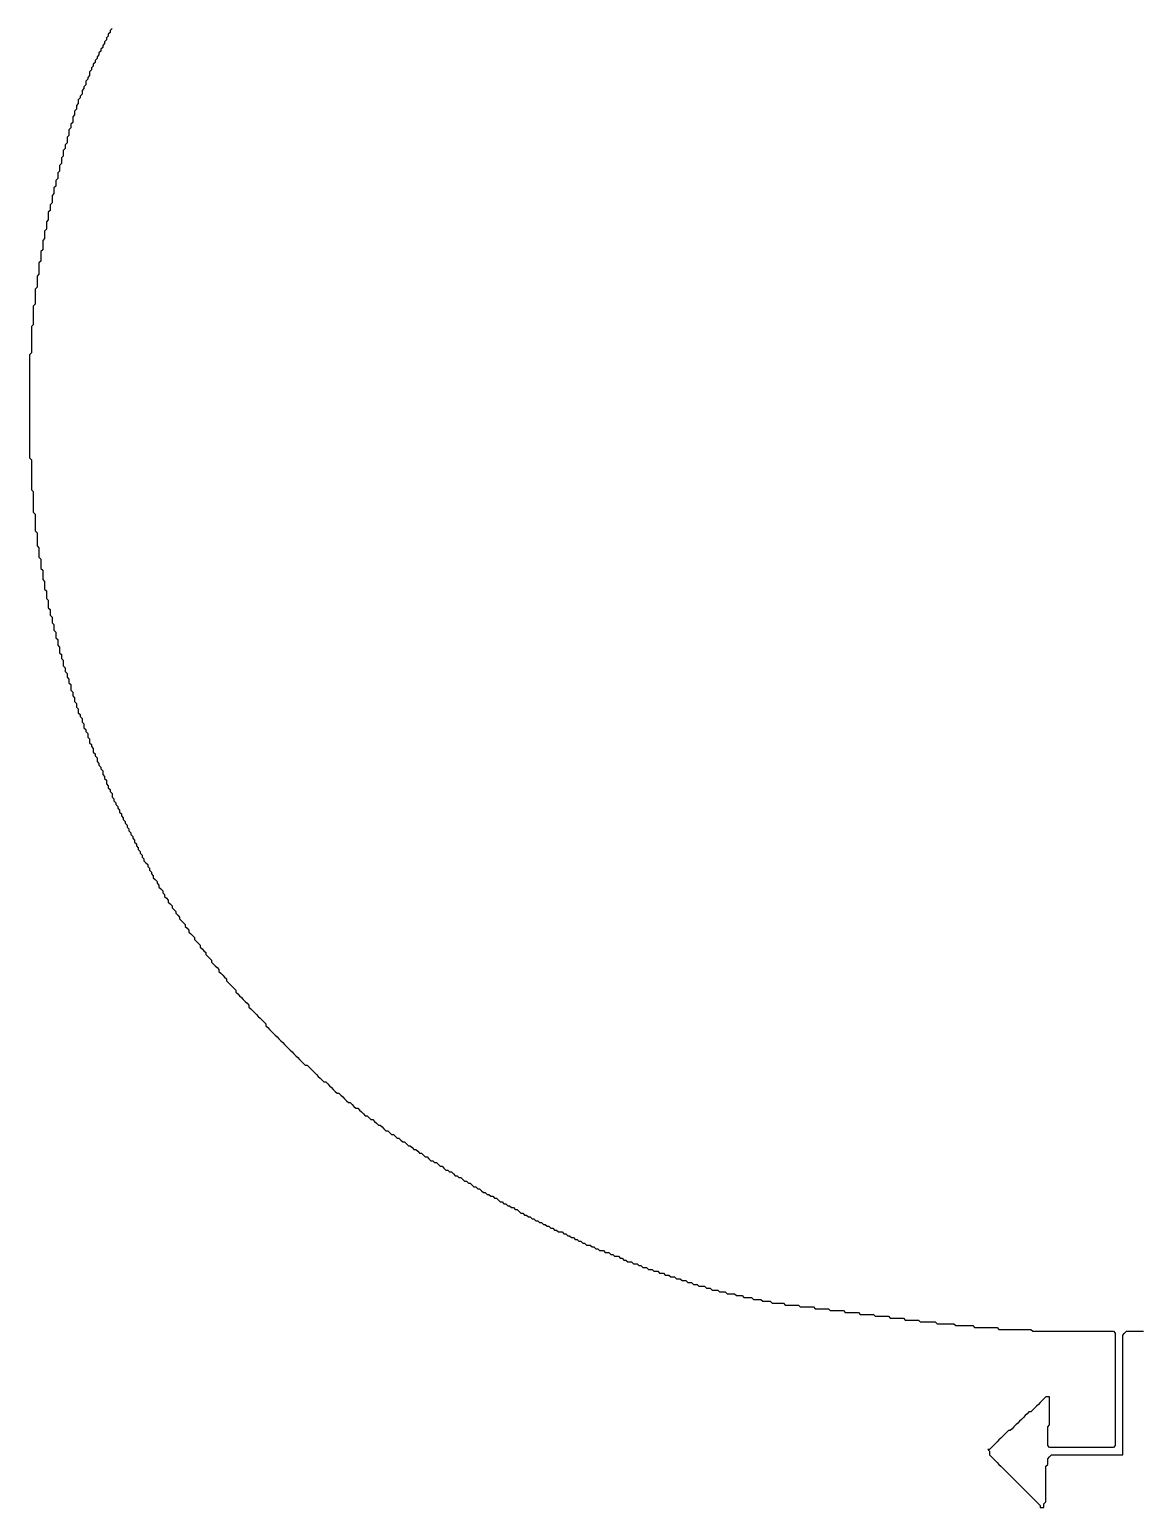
# Model space of a CAD drawing. Extents: x 69 to 217, y 14 to 408.
# Drawn here: x 68.9 to 143.1, y 13.8 to 112.3 of the extents above; entities that cross this region are included whole.
import ezdxf

# ---------------------------------------------------------------- set-up
doc = ezdxf.new("R2010")
doc.units = 0

msp = doc.modelspace()

# ---------------------------------------------------------------- linework, layer by layer
at = {"layer": 'contour_0'}
for p, q in [((74.375, 112.375), (74.25, 112.25)), ((74, 111.625), (73.875, 111.5)), ((73.875, 111.5), (73.875, 111.375)), ((74.125, 111.875), (74, 111.75)), ((74, 111.75), (74, 111.625)), ((74.25, 112.125), (74.125, 112)), ((74.125, 112), (74.125, 111.875)), ((74.25, 112.25), (74.25, 112.125)), ((73.5, 110.625), (73.375, 110.5)), ((73.375, 110.5), (73.375, 110.375)), ((73.625, 110.875), (73.5, 110.75)), ((73.5, 110.75), (73.5, 110.625)), ((73.75, 111.125), (73.625, 111)), ((73.625, 111), (73.625, 110.875)), ((73.875, 111.375), (73.75, 111.25)), ((73.75, 111.25), (73.75, 111.125)), ((73, 109.625), (72.875, 109.5)), ((72.875, 109.5), (72.875, 109.375)), ((73.125, 109.875), (73, 109.75)), ((73, 109.75), (73, 109.625)), ((73.25, 110.125), (73.125, 110)), ((73.125, 110), (73.125, 109.875)), ((73.375, 110.375), (73.25, 110.25)), ((73.25, 110.25), (73.25, 110.125)), ((72.625, 108.625), (72.5, 108.5)), ((72.5, 108.5), (72.5, 108.375)), ((72.75, 109), (72.625, 108.875)), ((72.625, 108.875), (72.625, 108.75)), ((72.625, 108.75), (72.625, 108.625)), ((72.875, 109.25), (72.75, 109.125)), ((72.75, 109.125), (72.75, 109)), ((72.875, 109.375), (72.875, 109.25)), ((72.25, 107.75), (72.125, 107.625)), ((72.125, 107.625), (72.125, 107.5)), ((72.125, 107.5), (72.125, 107.375)), ((72.375, 108), (72.25, 107.875)), ((72.25, 107.875), (72.25, 107.75)), ((72.5, 108.375), (72.375, 108.25)), ((72.375, 108.25), (72.375, 108.125)), ((72.375, 108.125), (72.375, 108)), ((71.875, 106.625), (71.75, 106.5)), ((71.75, 106.5), (71.75, 106.375)), ((72, 107), (71.875, 106.875)), ((71.875, 106.875), (71.875, 106.75)), ((71.875, 106.75), (71.875, 106.625)), ((72.125, 107.375), (72, 107.25)), ((72, 107.25), (72, 107.125)), ((72, 107.125), (72, 107)), ((71.625, 105.75), (71.5, 105.625)), ((71.5, 105.625), (71.5, 105.5)), ((71.5, 105.5), (71.5, 105.375)), ((71.75, 106.125), (71.625, 106)), ((71.625, 106), (71.625, 105.875)), ((71.625, 105.875), (71.625, 105.75)), ((71.75, 106.375), (71.75, 106.25)), ((71.75, 106.25), (71.75, 106.125)), ((71.375, 104.75), (71.25, 104.625)), ((71.25, 104.625), (71.25, 104.5)), ((71.25, 104.5), (71.25, 104.375)), ((71.5, 105.25), (71.375, 105.125)), ((71.375, 105.125), (71.375, 105)), ((71.375, 105), (71.375, 104.875)), ((71.375, 104.875), (71.375, 104.75)), ((71.5, 105.375), (71.5, 105.25)), ((71.125, 103.875), (71, 103.75)), ((71, 103.75), (71, 103.625)), ((71, 103.625), (71, 103.5)), ((71, 103.5), (71, 103.375)), ((71.25, 104.375), (71.125, 104.25)), ((71.125, 104.25), (71.125, 104.125)), ((71.125, 104.125), (71.125, 104)), ((71.125, 104), (71.125, 103.875)), ((70.875, 102.875), (70.75, 102.75)), ((70.75, 102.75), (70.75, 102.625)), ((70.75, 102.625), (70.75, 102.5)), ((71, 103.375), (70.875, 103.25)), ((70.875, 103.25), (70.875, 103.125)), ((70.875, 103.125), (70.875, 103)), ((70.875, 103), (70.875, 102.875)), ((70.625, 101.875), (70.5, 101.75)), ((70.5, 101.75), (70.5, 101.625)), ((70.5, 101.625), (70.5, 101.5)), ((70.75, 102.375), (70.625, 102.25)), ((70.625, 102.25), (70.625, 102.125)), ((70.625, 102.125), (70.625, 102)), ((70.625, 102), (70.625, 101.875)), ((70.75, 102.5), (70.75, 102.375)), ((70.375, 100.75), (70.25, 100.625)), ((70.25, 100.625), (70.25, 100.5)), ((70.5, 101.375), (70.375, 101.25)), ((70.375, 101.25), (70.375, 101.125)), ((70.375, 101.125), (70.375, 101)), ((70.375, 101), (70.375, 100.875)), ((70.375, 100.875), (70.375, 100.75)), ((70.5, 101.5), (70.5, 101.375)), ((70.125, 99.625), (70, 99.5)), ((70.25, 100.25), (70.125, 100.125)), ((70.125, 100.125), (70.125, 100)), ((70.125, 100), (70.125, 99.875)), ((70.125, 99.875), (70.125, 99.75)), ((70.125, 99.75), (70.125, 99.625)), ((70.25, 100.5), (70.25, 100.375)), ((70.25, 100.375), (70.25, 100.25)), ((70, 99), (69.875, 98.875)), ((69.875, 98.875), (69.875, 98.75)), ((69.875, 98.75), (69.875, 98.625)), ((69.875, 98.625), (69.875, 98.5)), ((70, 99.5), (70, 99.375)), ((70, 99.375), (70, 99.25)), ((70, 99.25), (70, 99.125)), ((70, 99.125), (70, 99)), ((69.75, 97.625), (69.625, 97.5)), ((69.875, 98.375), (69.75, 98.25)), ((69.75, 98.25), (69.75, 98.125)), ((69.75, 98.125), (69.75, 98)), ((69.75, 98), (69.75, 97.875)), ((69.75, 97.875), (69.75, 97.75)), ((69.75, 97.75), (69.75, 97.625)), ((69.875, 98.5), (69.875, 98.375)), ((69.625, 96.875), (69.5, 96.75)), ((69.5, 96.75), (69.5, 96.625)), ((69.5, 96.625), (69.5, 96.5)), ((69.625, 97.5), (69.625, 97.375)), ((69.625, 97.375), (69.625, 97.25)), ((69.625, 97.25), (69.625, 97.125)), ((69.625, 97.125), (69.625, 97)), ((69.625, 97), (69.625, 96.875)), ((69.5, 96), (69.375, 95.875)), ((69.375, 95.875), (69.375, 95.75)), ((69.375, 95.75), (69.375, 95.625)), ((69.375, 95.625), (69.375, 95.5)), ((69.5, 96.5), (69.5, 96.375)), ((69.5, 96.375), (69.5, 96.25)), ((69.5, 96.25), (69.5, 96.125)), ((69.5, 96.125), (69.5, 96)), ((69.375, 95.125), (69.25, 95)), ((69.25, 95), (69.25, 94.875)), ((69.25, 94.875), (69.25, 94.75)), ((69.25, 94.75), (69.25, 94.625)), ((69.25, 94.625), (69.25, 94.5)), ((69.375, 95.5), (69.375, 95.375)), ((69.375, 95.375), (69.375, 95.25)), ((69.375, 95.25), (69.375, 95.125)), ((69.25, 94), (69.125, 93.875)), ((69.125, 93.875), (69.125, 93.75)), ((69.125, 93.75), (69.125, 93.625)), ((69.25, 94.5), (69.25, 94.375)), ((69.25, 94.375), (69.25, 94.25)), ((69.25, 94.25), (69.25, 94.125)), ((69.25, 94.125), (69.25, 94)), ((69.125, 93.625), (69.125, 93.5)), ((69.125, 93.5), (69.125, 93.375)), ((69.125, 93.375), (69.125, 93.25)), ((69.125, 93.25), (69.125, 93.125)), ((69.125, 93.125), (69.125, 93)), ((69.125, 93), (69.125, 92.875)), ((69.125, 92.875), (69.125, 92.75)), ((69.125, 92.75), (69.125, 92.625)), ((69.125, 92.625), (69, 92.5)), ((69, 92.5), (69, 92.375)), ((69, 92.375), (69, 92.25)), ((69, 92.25), (69, 92.125)), ((69, 92.125), (69, 92)), ((69, 92), (69, 91.875)), ((69, 91.875), (69, 91.75)), ((69, 91.75), (69, 91.625)), ((69, 90.75), (68.875, 90.625)), ((69, 91.625), (69, 91.5)), ((69, 91.5), (69, 91.375)), ((69, 91.375), (69, 91.25)), ((69, 91.25), (69, 91.125)), ((69, 91.125), (69, 91)), ((69, 91), (69, 90.875)), ((69, 90.875), (69, 90.75)), ((68.875, 90.625), (68.875, 90.5)), ((68.875, 90.5), (68.875, 90.375)), ((68.875, 90.375), (68.875, 90.25)), ((68.875, 90.25), (68.875, 90.125)), ((68.875, 90.125), (68.875, 90)), ((68.875, 90), (68.875, 89.875)), ((68.875, 89.875), (68.875, 89.75)), ((68.875, 89.75), (68.875, 89.625)), ((68.875, 89.625), (68.875, 89.5)), ((68.875, 89.5), (68.875, 89.375)), ((68.875, 89.375), (68.875, 89.25)), ((68.875, 89.25), (68.875, 89.125)), ((68.875, 89.125), (68.875, 89)), ((68.875, 89), (68.875, 88.875)), ((68.875, 88.875), (68.875, 88.75)), ((68.875, 88.75), (68.875, 88.625)), ((68.875, 88.625), (68.875, 88.5)), ((68.875, 88.5), (68.875, 88.375)), ((68.875, 88.375), (68.875, 88.25)), ((68.875, 88.25), (68.875, 88.125)), ((68.875, 88.125), (68.875, 88)), ((68.875, 88), (68.875, 87.875)), ((68.875, 87.875), (68.875, 87.75)), ((68.875, 87.75), (68.875, 87.625)), ((68.875, 87.625), (68.875, 87.5)), ((68.875, 87.5), (68.875, 87.375)), ((68.875, 87.375), (68.875, 87.25)), ((68.875, 87.25), (68.875, 87.125)), ((68.875, 87.125), (68.875, 87)), ((68.875, 87), (68.875, 86.875)), ((68.875, 86.875), (68.875, 86.75)), ((68.875, 86.75), (68.875, 86.625)), ((68.875, 86.625), (68.875, 86.5)), ((68.875, 86.5), (68.875, 86.375)), ((68.875, 86.375), (68.875, 86.25)), ((68.875, 86.25), (68.875, 86.125)), ((68.875, 86.125), (68.875, 86)), ((68.875, 86), (68.875, 85.875)), ((68.875, 85.875), (68.875, 85.75)), ((68.875, 85.75), (68.875, 85.625)), ((68.875, 85.625), (68.875, 85.5)), ((68.875, 85.5), (68.875, 85.375)), ((68.875, 85.375), (68.875, 85.25)), ((68.875, 85.25), (68.875, 85.125)), ((68.875, 85.125), (68.875, 85)), ((68.875, 85), (68.875, 84.875)), ((68.875, 84.875), (68.875, 84.75)), ((68.875, 84.75), (68.875, 84.625)), ((68.875, 84.625), (68.875, 84.5)), ((68.875, 84.5), (68.875, 84.375)), ((68.875, 84.375), (68.875, 84.25)), ((68.875, 84.25), (68.875, 84.125)), ((68.875, 84.125), (68.875, 84)), ((68.875, 84), (68.875, 83.875)), ((68.875, 83.875), (68.875, 83.75)), ((68.875, 83.75), (69, 83.625)), ((69, 83.625), (69, 83.5)), ((69, 83.5), (69, 83.375)), ((69, 83.375), (69, 83.25)), ((69, 83.25), (69, 83.125)), ((69, 83.125), (69, 83)), ((69, 83), (69, 82.875)), ((69, 82.875), (69, 82.75)), ((69, 82.75), (69, 82.625)), ((69, 82.625), (69, 82.5)), ((69, 82.5), (69, 82.375)), ((69, 82.375), (69, 82.25)), ((69, 82.25), (69, 82.125)), ((69, 82.125), (69, 82)), ((69, 82), (69, 81.875)), ((69, 81.875), (69, 81.75)), ((69, 81.75), (69, 81.625)), ((69, 81.625), (69.125, 81.5)), ((69.125, 81.5), (69.125, 81.375)), ((69.125, 81.375), (69.125, 81.25)), ((69.125, 81.25), (69.125, 81.125)), ((69.125, 81.125), (69.125, 81)), ((69.125, 81), (69.125, 80.875)), ((69.125, 80.875), (69.125, 80.75)), ((69.125, 80.75), (69.125, 80.625)), ((69.125, 80.625), (69.125, 80.5)), ((69.125, 80.5), (69.125, 80.375)), ((69.125, 80.375), (69.125, 80.25)), ((69.125, 80.25), (69.125, 80.125)), ((69.125, 80.125), (69.25, 80)), ((69.25, 80), (69.25, 79.875)), ((69.25, 79.875), (69.25, 79.75)), ((69.25, 79.75), (69.25, 79.625)), ((69.25, 79.625), (69.25, 79.5)), ((69.25, 79.5), (69.25, 79.375)), ((69.25, 79.375), (69.25, 79.25)), ((69.25, 79.25), (69.25, 79.125)), ((69.25, 79.125), (69.25, 79)), ((69.25, 79), (69.25, 78.875)), ((69.25, 78.875), (69.375, 78.75)), ((69.375, 78.75), (69.375, 78.625)), ((69.375, 78.625), (69.375, 78.5)), ((69.375, 78.5), (69.375, 78.375)), ((69.375, 78.375), (69.375, 78.25)), ((69.375, 78.25), (69.375, 78.125)), ((69.375, 78.125), (69.375, 78)), ((69.375, 78), (69.375, 77.875)), ((69.375, 77.875), (69.5, 77.75)), ((69.5, 77.75), (69.5, 77.625)), ((69.5, 77.625), (69.5, 77.5)), ((69.5, 77.5), (69.5, 77.375)), ((69.5, 77.375), (69.5, 77.25)), ((69.5, 77.25), (69.5, 77.125)), ((69.5, 77.125), (69.625, 77)), ((69.625, 77), (69.625, 76.875)), ((69.625, 76.875), (69.625, 76.75)), ((69.625, 76.75), (69.625, 76.625)), ((69.625, 76.625), (69.625, 76.5)), ((69.625, 76.5), (69.625, 76.375)), ((69.625, 76.375), (69.75, 76.25)), ((69.75, 76.25), (69.75, 76.125)), ((69.75, 76.125), (69.75, 76)), ((69.75, 76), (69.75, 75.875)), ((69.75, 75.875), (69.75, 75.75)), ((69.75, 75.75), (69.75, 75.625)), ((69.75, 75.625), (69.875, 75.5)), ((69.875, 75.5), (69.875, 75.375)), ((69.875, 75.375), (69.875, 75.25)), ((69.875, 75.25), (69.875, 75.125)), ((69.875, 75.125), (69.875, 75)), ((69.875, 75), (70, 74.875)), ((70, 74.875), (70, 74.75)), ((70, 74.75), (70, 74.625)), ((70, 74.625), (70, 74.5)), ((70, 74.5), (70, 74.375)), ((70, 74.375), (70.125, 74.25)), ((70.125, 74.25), (70.125, 74.125)), ((70.125, 74.125), (70.125, 74)), ((70.125, 74), (70.125, 73.875)), ((70.125, 73.875), (70.125, 73.75)), ((70.125, 73.75), (70.25, 73.625)), ((70.25, 73.625), (70.25, 73.5)), ((70.25, 73.5), (70.25, 73.375)), ((70.25, 73.375), (70.25, 73.25)), ((70.25, 73.25), (70.375, 73.125)), ((70.375, 73.125), (70.375, 73)), ((70.375, 73), (70.375, 72.875)), ((70.375, 72.875), (70.375, 72.75)), ((70.375, 72.75), (70.5, 72.625)), ((70.5, 72.625), (70.5, 72.5)), ((70.5, 72.5), (70.5, 72.375)), ((70.5, 72.375), (70.5, 72.25)), ((70.5, 72.25), (70.625, 72.125)), ((70.625, 72.125), (70.625, 72)), ((70.625, 72), (70.625, 71.875)), ((70.625, 71.875), (70.625, 71.75)), ((70.625, 71.75), (70.75, 71.625)), ((70.75, 71.625), (70.75, 71.5)), ((70.75, 71.5), (70.75, 71.375)), ((70.75, 71.375), (70.75, 71.25)), ((70.75, 71.25), (70.875, 71.125)), ((70.875, 71.125), (70.875, 71)), ((70.875, 71), (70.875, 70.875)), ((70.875, 70.875), (70.875, 70.75)), ((70.875, 70.75), (71, 70.625)), ((71, 70.625), (71, 70.5)), ((71, 70.5), (71, 70.375)), ((71, 70.375), (71.125, 70.25)), ((71.125, 70.25), (71.125, 70.125)), ((71.125, 70.125), (71.125, 70)), ((71.125, 70), (71.125, 69.875)), ((71.125, 69.875), (71.25, 69.75)), ((71.25, 69.75), (71.25, 69.625)), ((71.25, 69.625), (71.25, 69.5)), ((71.25, 69.5), (71.375, 69.375)), ((71.375, 69.375), (71.375, 69.25)), ((71.375, 69.25), (71.375, 69.125)), ((71.375, 69.125), (71.5, 69)), ((71.5, 69), (71.5, 68.875)), ((71.5, 68.875), (71.5, 68.75)), ((71.5, 68.75), (71.625, 68.625)), ((71.625, 68.625), (71.625, 68.5)), ((71.625, 68.5), (71.625, 68.375)), ((71.625, 68.375), (71.625, 68.25)), ((71.625, 68.25), (71.75, 68.125)), ((71.75, 68.125), (71.75, 68)), ((71.75, 68), (71.75, 67.875)), ((71.75, 67.875), (71.875, 67.75)), ((71.875, 67.75), (71.875, 67.625)), ((71.875, 67.625), (71.875, 67.5)), ((71.875, 67.5), (72, 67.375)), ((72, 67.375), (72, 67.25)), ((72, 67.25), (72, 67.125)), ((72, 67.125), (72.125, 67)), ((72.125, 67), (72.125, 66.875)), ((72.125, 66.875), (72.125, 66.75)), ((72.125, 66.75), (72.25, 66.625)), ((72.25, 66.625), (72.25, 66.5)), ((72.25, 66.5), (72.375, 66.375)), ((72.375, 66.375), (72.375, 66.25)), ((72.375, 66.25), (72.375, 66.125)), ((72.375, 66.125), (72.5, 66)), ((72.5, 66), (72.5, 65.875)), ((72.5, 65.875), (72.5, 65.75)), ((72.5, 65.75), (72.625, 65.625)), ((72.625, 65.625), (72.625, 65.5)), ((72.625, 65.5), (72.75, 65.375)), ((72.75, 65.375), (72.75, 65.25)), ((72.75, 65.25), (72.75, 65.125)), ((72.75, 65.125), (72.875, 65)), ((72.875, 65), (72.875, 64.875)), ((72.875, 64.875), (72.875, 64.75)), ((72.875, 64.75), (73, 64.625)), ((73, 64.625), (73, 64.5)), ((73, 64.5), (73.125, 64.375)), ((73.125, 64.375), (73.125, 64.25)), ((73.125, 64.25), (73.125, 64.125)), ((73.125, 64.125), (73.25, 64)), ((73.25, 64), (73.25, 63.875)), ((73.25, 63.875), (73.375, 63.75)), ((73.375, 63.75), (73.375, 63.625)), ((73.375, 63.625), (73.375, 63.5)), ((73.375, 63.5), (73.5, 63.375)), ((73.5, 63.375), (73.5, 63.25)), ((73.5, 63.25), (73.625, 63.125)), ((73.625, 63.125), (73.625, 63)), ((73.625, 63), (73.75, 62.875)), ((73.75, 62.875), (73.75, 62.75)), ((73.75, 62.75), (73.75, 62.625)), ((73.75, 62.625), (73.875, 62.5)), ((73.875, 62.5), (73.875, 62.375)), ((73.875, 62.375), (74, 62.25)), ((74, 62.25), (74, 62.125)), ((74, 62.125), (74, 62)), ((74, 62), (74.125, 61.875)), ((74.125, 61.875), (74.125, 61.75)), ((74.125, 61.75), (74.25, 61.625)), ((74.25, 61.625), (74.25, 61.5)), ((74.25, 61.5), (74.375, 61.375)), ((74.375, 61.375), (74.375, 61.25)), ((74.375, 61.25), (74.375, 61.125)), ((74.375, 61.125), (74.5, 61)), ((74.5, 61), (74.5, 60.875)), ((74.5, 60.875), (74.625, 60.75)), ((74.625, 60.75), (74.625, 60.625)), ((74.625, 60.625), (74.75, 60.5)), ((74.75, 60.5), (74.75, 60.375)), ((74.75, 60.375), (74.875, 60.25)), ((74.875, 60.25), (74.875, 60.125)), ((74.875, 60.125), (75, 60)), ((75, 60), (75, 59.875)), ((75, 59.875), (75.125, 59.75)), ((75.125, 59.75), (75.125, 59.625)), ((75.125, 59.625), (75.25, 59.5)), ((75.25, 59.5), (75.25, 59.375)), ((75.25, 59.375), (75.375, 59.25)), ((75.375, 59.25), (75.375, 59.125)), ((75.375, 59.125), (75.5, 59)), ((75.5, 59), (75.5, 58.875)), ((75.5, 58.875), (75.625, 58.75)), ((75.625, 58.75), (75.625, 58.625)), ((75.625, 58.625), (75.75, 58.5)), ((75.75, 58.5), (75.75, 58.375)), ((75.75, 58.375), (75.875, 58.25)), ((75.875, 58.25), (75.875, 58.125)), ((75.875, 58.125), (76, 58)), ((76, 58), (76, 57.875)), ((76, 57.875), (76.125, 57.75)), ((76.125, 57.75), (76.125, 57.625)), ((76.125, 57.625), (76.25, 57.5)), ((76.25, 57.5), (76.25, 57.375)), ((76.25, 57.375), (76.375, 57.25)), ((76.375, 57.25), (76.375, 57.125)), ((76.375, 57.125), (76.5, 57)), ((76.5, 57), (76.5, 56.875)), ((76.5, 56.875), (76.625, 56.75)), ((76.625, 56.75), (76.75, 56.625)), ((76.75, 56.625), (76.75, 56.5)), ((76.75, 56.5), (76.875, 56.375)), ((76.875, 56.375), (76.875, 56.25)), ((76.875, 56.25), (77, 56.125)), ((77, 56.125), (77, 56)), ((77, 56), (77.125, 55.875)), ((77.125, 55.875), (77.125, 55.75)), ((77.125, 55.75), (77.25, 55.625)), ((77.25, 55.625), (77.375, 55.5)), ((77.375, 55.5), (77.375, 55.375)), ((77.375, 55.375), (77.5, 55.25)), ((77.5, 55.25), (77.5, 55.125)), ((77.5, 55.125), (77.625, 55)), ((77.625, 55), (77.75, 54.875)), ((77.75, 54.875), (77.75, 54.75)), ((77.75, 54.75), (77.875, 54.625)), ((77.875, 54.625), (77.875, 54.5)), ((77.875, 54.5), (78, 54.375)), ((78, 54.375), (78.125, 54.25)), ((78.125, 54.25), (78.125, 54.125)), ((78.125, 54.125), (78.25, 54)), ((78.25, 54), (78.375, 53.875)), ((78.375, 53.875), (78.375, 53.75)), ((78.375, 53.75), (78.5, 53.625)), ((78.5, 53.625), (78.625, 53.5)), ((78.625, 53.5), (78.625, 53.375)), ((78.625, 53.375), (78.75, 53.25)), ((78.75, 53.25), (78.875, 53.125)), ((78.875, 53.125), (78.875, 53)), ((78.875, 53), (79, 52.875)), ((79, 52.875), (79.125, 52.75)), ((79.125, 52.75), (79.25, 52.625)), ((79.25, 52.625), (79.25, 52.5)), ((79.25, 52.5), (79.375, 52.375)), ((79.375, 52.375), (79.5, 52.25)), ((79.5, 52.25), (79.5, 52.125)), ((79.5, 52.125), (79.625, 52)), ((79.625, 52), (79.75, 51.875)), ((79.75, 51.875), (79.875, 51.75)), ((79.875, 51.75), (79.875, 51.625)), ((79.875, 51.625), (80, 51.5)), ((80, 51.5), (80.125, 51.375)), ((80.125, 51.375), (80.25, 51.25)), ((80.25, 51.25), (80.25, 51.125)), ((80.25, 51.125), (80.375, 51)), ((80.375, 51), (80.5, 50.875)), ((80.5, 50.875), (80.625, 50.75)), ((80.625, 50.75), (80.625, 50.625)), ((80.625, 50.625), (80.75, 50.5)), ((80.75, 50.5), (80.875, 50.375)), ((80.875, 50.375), (81, 50.25)), ((81, 50.25), (81, 50.125)), ((81, 50.125), (81.125, 50)), ((81.125, 50), (81.25, 49.875)), ((81.25, 49.875), (81.375, 49.75)), ((81.375, 49.75), (81.5, 49.625)), ((81.5, 49.625), (81.5, 49.5)), ((81.5, 49.5), (81.625, 49.375)), ((81.625, 49.375), (81.75, 49.25)), ((81.75, 49.25), (81.875, 49.125)), ((81.875, 49.125), (82, 49)), ((82, 49), (82, 48.875)), ((82, 48.875), (82.125, 48.75)), ((82.125, 48.75), (82.25, 48.625)), ((82.25, 48.625), (82.375, 48.5)), ((82.375, 48.5), (82.5, 48.375)), ((82.5, 48.375), (82.625, 48.25)), ((82.625, 48.25), (82.625, 48.125)), ((82.625, 48.125), (82.75, 48)), ((82.75, 48), (82.875, 47.875)), ((82.875, 47.875), (83, 47.75)), ((83, 47.75), (83.125, 47.625)), ((83.125, 47.625), (83.25, 47.5)), ((83.25, 47.5), (83.375, 47.375)), ((83.375, 47.375), (83.5, 47.25)), ((83.5, 47.25), (83.5, 47.125)), ((83.5, 47.125), (83.625, 47)), ((83.625, 47), (83.75, 46.875)), ((83.75, 46.875), (83.875, 46.75)), ((83.875, 46.75), (84, 46.625)), ((84, 46.625), (84.125, 46.5)), ((84.125, 46.5), (84.25, 46.375)), ((84.25, 46.375), (84.375, 46.25)), ((84.375, 46.25), (84.5, 46.125)), ((84.5, 46.125), (84.625, 46)), ((84.625, 46), (84.625, 45.875)), ((84.625, 45.875), (84.75, 45.75)), ((84.75, 45.75), (84.875, 45.625)), ((84.875, 45.625), (85, 45.5)), ((85, 45.5), (85.125, 45.375)), ((85.125, 45.375), (85.25, 45.25)), ((85.25, 45.25), (85.375, 45.125)), ((85.375, 45.125), (85.5, 45)), ((85.5, 45), (85.625, 44.875)), ((85.625, 44.875), (85.75, 44.75)), ((85.75, 44.75), (85.875, 44.625)), ((85.875, 44.625), (86, 44.5)), ((86, 44.5), (86.125, 44.375)), ((86.125, 44.375), (86.25, 44.25)), ((86.25, 44.25), (86.375, 44.125)), ((86.375, 44.125), (86.5, 44)), ((86.5, 44), (86.625, 43.875)), ((86.625, 43.875), (86.75, 43.75)), ((86.75, 43.75), (86.875, 43.625)), ((86.875, 43.625), (87, 43.5)), ((87, 43.5), (87.125, 43.375)), ((87.125, 43.375), (87.25, 43.25)), ((87.25, 43.25), (87.375, 43.25)), ((87.375, 43.25), (87.5, 43.125)), ((87.5, 43.125), (87.625, 43)), ((87.625, 43), (87.75, 42.875)), ((87.75, 42.875), (87.875, 42.75)), ((87.875, 42.75), (88, 42.625)), ((88, 42.625), (88.125, 42.5)), ((88.125, 42.5), (88.25, 42.375)), ((88.25, 42.375), (88.375, 42.25)), ((88.375, 42.25), (88.5, 42.125)), ((88.5, 42.125), (88.625, 42.125)), ((88.625, 42.125), (88.75, 42)), ((88.75, 42), (88.875, 41.875)), ((88.875, 41.875), (89, 41.75)), ((89, 41.75), (89.125, 41.625)), ((89.125, 41.625), (89.25, 41.5)), ((89.25, 41.5), (89.375, 41.375)), ((89.375, 41.375), (89.5, 41.375)), ((89.5, 41.375), (89.625, 41.25)), ((89.625, 41.25), (89.75, 41.125)), ((89.75, 41.125), (89.875, 41)), ((89.875, 41), (90, 40.875)), ((90, 40.875), (90.125, 40.75)), ((90.125, 40.75), (90.25, 40.75)), ((90.25, 40.75), (90.375, 40.625)), ((90.375, 40.625), (90.5, 40.5)), ((90.5, 40.5), (90.625, 40.375)), ((90.625, 40.375), (90.75, 40.375)), ((90.75, 40.375), (90.875, 40.25)), ((90.875, 40.25), (91, 40.125)), ((91, 40.125), (91.125, 40)), ((91.125, 40), (91.25, 39.875)), ((91.25, 39.875), (91.375, 39.875)), ((91.375, 39.875), (91.5, 39.75)), ((91.5, 39.75), (91.625, 39.625)), ((91.625, 39.625), (91.75, 39.625)), ((91.75, 39.625), (91.875, 39.5)), ((91.875, 39.5), (92, 39.375)), ((92, 39.375), (92.125, 39.25)), ((92.125, 39.25), (92.25, 39.25)), ((92.25, 39.25), (92.375, 39.125)), ((92.375, 39.125), (92.5, 39)), ((92.5, 39), (92.625, 38.875)), ((92.625, 38.875), (92.75, 38.875)), ((92.75, 38.875), (92.875, 38.75)), ((92.875, 38.75), (93, 38.625)), ((93, 38.625), (93.125, 38.625)), ((93.125, 38.625), (93.25, 38.5)), ((93.25, 38.5), (93.375, 38.375)), ((93.375, 38.375), (93.5, 38.375)), ((93.5, 38.375), (93.625, 38.25)), ((93.625, 38.25), (93.75, 38.125)), ((93.75, 38.125), (93.875, 38.125)), ((93.875, 38.125), (94, 38)), ((94, 38), (94.125, 37.875)), ((94.125, 37.875), (94.25, 37.875)), ((94.25, 37.875), (94.375, 37.75)), ((94.375, 37.75), (94.5, 37.625)), ((94.5, 37.625), (94.625, 37.625)), ((94.625, 37.625), (94.75, 37.5)), ((94.75, 37.5), (94.875, 37.375)), ((94.875, 37.375), (95, 37.375)), ((95, 37.375), (95.125, 37.25)), ((95.125, 37.25), (95.25, 37.125)), ((95.25, 37.125), (95.375, 37.125)), ((95.375, 37.125), (95.5, 37)), ((95.5, 37), (95.625, 36.875)), ((95.625, 36.875), (95.75, 36.875)), ((95.75, 36.875), (95.875, 36.75)), ((95.875, 36.75), (96, 36.75)), ((96, 36.75), (96.125, 36.625)), ((96.125, 36.625), (96.25, 36.5)), ((96.25, 36.5), (96.375, 36.5)), ((96.375, 36.5), (96.5, 36.375)), ((96.5, 36.375), (96.625, 36.25)), ((96.625, 36.25), (96.75, 36.25)), ((96.75, 36.25), (96.875, 36.125)), ((96.875, 36.125), (97, 36.125)), ((97, 36.125), (97.125, 36)), ((97.125, 36), (97.25, 35.875)), ((97.25, 35.875), (97.375, 35.875)), ((97.375, 35.875), (97.5, 35.75)), ((97.5, 35.75), (97.625, 35.75)), ((97.625, 35.75), (97.75, 35.625)), ((97.75, 35.625), (97.875, 35.5)), ((97.875, 35.5), (98, 35.5)), ((98, 35.5), (98.125, 35.375)), ((98.125, 35.375), (98.25, 35.375)), ((98.25, 35.375), (98.375, 35.25)), ((98.375, 35.25), (98.5, 35.125)), ((98.5, 35.125), (98.625, 35.125)), ((98.625, 35.125), (98.75, 35)), ((98.75, 35), (98.875, 35)), ((98.875, 35), (99, 34.875)), ((99, 34.875), (99.125, 34.75)), ((99.125, 34.75), (99.25, 34.75)), ((99.25, 34.75), (99.375, 34.625)), ((99.375, 34.625), (99.5, 34.625)), ((99.5, 34.625), (99.625, 34.5)), ((99.625, 34.5), (99.75, 34.5)), ((99.75, 34.5), (99.875, 34.375)), ((99.875, 34.375), (100, 34.375)), ((100, 34.375), (100.125, 34.25)), ((100.125, 34.25), (100.25, 34.125)), ((100.25, 34.125), (100.375, 34.125)), ((100.375, 34.125), (100.5, 34)), ((100.5, 34), (100.625, 34)), ((100.625, 34), (100.75, 33.875)), ((100.75, 33.875), (100.875, 33.875)), ((100.875, 33.875), (101, 33.75)), ((101, 33.75), (101.125, 33.75)), ((101.125, 33.75), (101.25, 33.625)), ((101.25, 33.625), (101.375, 33.625)), ((101.375, 33.625), (101.5, 33.5)), ((101.5, 33.5), (101.625, 33.375)), ((101.625, 33.375), (101.75, 33.375)), ((101.75, 33.375), (101.875, 33.25)), ((101.875, 33.25), (102, 33.25)), ((102, 33.25), (102.125, 33.125)), ((102.125, 33.125), (102.25, 33.125)), ((102.25, 33.125), (102.375, 33)), ((102.375, 33), (102.5, 33)), ((102.5, 33), (102.625, 32.875)), ((102.625, 32.875), (102.75, 32.875)), ((102.75, 32.875), (102.875, 32.75)), ((102.875, 32.75), (103, 32.75)), ((103, 32.75), (103.125, 32.625)), ((103.125, 32.625), (103.25, 32.625)), ((103.25, 32.625), (103.375, 32.5)), ((103.375, 32.5), (103.5, 32.5)), ((103.5, 32.5), (103.625, 32.375)), ((103.625, 32.375), (103.75, 32.375)), ((103.75, 32.375), (103.875, 32.25)), ((103.875, 32.25), (104, 32.25)), ((104, 32.25), (104.125, 32.125)), ((104.125, 32.125), (104.25, 32.125)), ((104.25, 32.125), (104.375, 32.125)), ((104.375, 32.125), (104.5, 32)), ((104.5, 32), (104.625, 32)), ((104.625, 32), (104.75, 31.875)), ((104.75, 31.875), (104.875, 31.875)), ((104.875, 31.875), (105, 31.75)), ((105, 31.75), (105.125, 31.75)), ((105.125, 31.75), (105.25, 31.625)), ((105.25, 31.625), (105.375, 31.625)), ((105.375, 31.625), (105.5, 31.5)), ((105.5, 31.5), (105.625, 31.5)), ((105.625, 31.5), (105.75, 31.375)), ((105.75, 31.375), (105.875, 31.375)), ((105.875, 31.375), (106, 31.25)), ((106, 31.25), (106.125, 31.25)), ((106.125, 31.25), (106.25, 31.25)), ((106.25, 31.25), (106.375, 31.125)), ((106.375, 31.125), (106.5, 31.125)), ((106.5, 31.125), (106.625, 31)), ((106.625, 31), (106.75, 31)), ((106.75, 31), (106.875, 30.875)), ((106.875, 30.875), (107, 30.875)), ((107, 30.875), (107.125, 30.875)), ((107.125, 30.875), (107.25, 30.75)), ((107.25, 30.75), (107.375, 30.75)), ((107.375, 30.75), (107.5, 30.75)), ((107.5, 30.75), (107.625, 30.625)), ((107.625, 30.625), (107.75, 30.625)), ((107.75, 30.625), (107.875, 30.5)), ((107.875, 30.5), (108, 30.5)), ((108, 30.5), (108.125, 30.5)), ((108.125, 30.5), (108.25, 30.375)), ((108.25, 30.375), (108.375, 30.375)), ((108.375, 30.375), (108.5, 30.25)), ((108.5, 30.25), (108.625, 30.25)), ((108.625, 30.25), (108.75, 30.125)), ((108.75, 30.125), (108.875, 30.125)), ((108.875, 30.125), (109, 30.125)), ((109, 30.125), (109.125, 30)), ((109.125, 30), (109.25, 30)), ((109.25, 30), (109.375, 30)), ((109.375, 30), (109.5, 29.875)), ((109.5, 29.875), (109.625, 29.875)), ((109.625, 29.875), (109.75, 29.75)), ((109.75, 29.75), (109.875, 29.75)), ((109.875, 29.75), (110, 29.75)), ((110, 29.75), (110.125, 29.625)), ((110.125, 29.625), (110.25, 29.625)), ((110.25, 29.625), (110.375, 29.625)), ((110.375, 29.625), (110.5, 29.5)), ((110.5, 29.5), (110.625, 29.5)), ((110.625, 29.5), (110.75, 29.5)), ((110.75, 29.5), (110.875, 29.375)), ((110.875, 29.375), (111, 29.375)), ((111, 29.375), (111.125, 29.375)), ((111.125, 29.375), (111.25, 29.25)), ((111.25, 29.25), (111.375, 29.25)), ((111.375, 29.25), (111.5, 29.25)), ((111.5, 29.25), (111.625, 29.125)), ((111.625, 29.125), (111.75, 29.125)), ((111.75, 29.125), (111.875, 29.125)), ((111.875, 29.125), (112, 29)), ((112, 29), (112.125, 29)), ((112.125, 29), (112.25, 29)), ((112.25, 29), (112.375, 28.875)), ((112.375, 28.875), (112.5, 28.875)), ((112.5, 28.875), (112.625, 28.875)), ((112.625, 28.875), (112.75, 28.75)), ((112.75, 28.75), (112.875, 28.75)), ((112.875, 28.75), (113, 28.75)), ((113, 28.75), (113.125, 28.625)), ((113.125, 28.625), (113.25, 28.625)), ((113.25, 28.625), (113.375, 28.625)), ((113.375, 28.625), (113.5, 28.5)), ((113.5, 28.5), (113.625, 28.5)), ((113.625, 28.5), (113.75, 28.5)), ((113.75, 28.5), (113.875, 28.5)), ((113.875, 28.5), (114, 28.375)), ((114, 28.375), (114.125, 28.375)), ((114.125, 28.375), (114.25, 28.375)), ((114.25, 28.375), (114.375, 28.25)), ((114.375, 28.25), (114.5, 28.25)), ((114.5, 28.25), (114.625, 28.25)), ((114.625, 28.25), (114.75, 28.25)), ((114.75, 28.25), (114.875, 28.125)), ((114.875, 28.125), (115, 28.125)), ((115, 28.125), (115.125, 28.125)), ((115.125, 28.125), (115.25, 28.125)), ((115.25, 28.125), (115.375, 28)), ((115.375, 28), (115.5, 28)), ((115.5, 28), (115.625, 28)), ((115.625, 28), (115.75, 28)), ((115.75, 28), (115.875, 28)), ((115.875, 28), (116, 27.875)), ((116, 27.875), (116.125, 27.875)), ((116.125, 27.875), (116.25, 27.875)), ((116.25, 27.875), (116.375, 27.875)), ((116.375, 27.875), (116.5, 27.75)), ((116.5, 27.75), (116.625, 27.75)), ((116.625, 27.75), (116.75, 27.75)), ((116.75, 27.75), (116.875, 27.75)), ((116.875, 27.75), (117, 27.75)), ((117, 27.75), (117.125, 27.625)), ((117.125, 27.625), (117.25, 27.625)), ((117.25, 27.625), (117.375, 27.625)), ((117.375, 27.625), (117.5, 27.625)), ((117.5, 27.625), (117.625, 27.625)), ((117.625, 27.625), (117.75, 27.5)), ((117.75, 27.5), (117.875, 27.5)), ((117.875, 27.5), (118, 27.5)), ((118, 27.5), (118.125, 27.5)), ((118.125, 27.5), (118.25, 27.5)), ((118.25, 27.5), (118.375, 27.375)), ((118.375, 27.375), (118.5, 27.375)), ((118.5, 27.375), (118.625, 27.375)), ((118.625, 27.375), (118.75, 27.375)), ((118.75, 27.375), (118.875, 27.375)), ((118.875, 27.375), (119, 27.375)), ((119, 27.375), (119.125, 27.375)), ((119.125, 27.375), (119.25, 27.25)), ((119.25, 27.25), (119.375, 27.25)), ((119.375, 27.25), (119.5, 27.25)), ((119.5, 27.25), (119.625, 27.25)), ((119.625, 27.25), (119.75, 27.25)), ((119.75, 27.25), (119.875, 27.25)), ((119.875, 27.25), (120, 27.25)), ((120, 27.25), (120.125, 27.25)), ((120.125, 27.25), (120.25, 27.125)), ((120.25, 27.125), (120.375, 27.125)), ((120.375, 27.125), (120.5, 27.125)), ((120.5, 27.125), (120.625, 27.125)), ((120.625, 27.125), (120.75, 27.125)), ((120.75, 27.125), (120.875, 27.125)), ((120.875, 27.125), (121, 27.125)), ((121, 27.125), (121.125, 27.125)), ((121.125, 27.125), (121.25, 27)), ((121.25, 27), (121.375, 27)), ((121.375, 27), (121.5, 27)), ((121.5, 27), (121.625, 27)), ((121.625, 27), (121.75, 27)), ((121.75, 27), (121.875, 27)), ((121.875, 27), (122, 27)), ((122, 27), (122.125, 27)), ((122.125, 27), (122.25, 26.875)), ((122.25, 26.875), (122.375, 26.875)), ((122.375, 26.875), (122.5, 26.875)), ((122.5, 26.875), (122.625, 26.875)), ((122.625, 26.875), (122.75, 26.875)), ((122.75, 26.875), (122.875, 26.875)), ((122.875, 26.875), (123, 26.875)), ((123, 26.875), (123.125, 26.875)), ((123.125, 26.875), (123.25, 26.75)), ((123.25, 26.75), (123.375, 26.75)), ((123.375, 26.75), (123.5, 26.75)), ((123.5, 26.75), (123.625, 26.75)), ((123.625, 26.75), (123.75, 26.75)), ((123.75, 26.75), (123.875, 26.75)), ((123.875, 26.75), (124, 26.75)), ((124, 26.75), (124.125, 26.75)), ((124.125, 26.75), (124.25, 26.625)), ((124.25, 26.625), (124.375, 26.625)), ((124.375, 26.625), (124.5, 26.625)), ((124.5, 26.625), (124.625, 26.625)), ((124.625, 26.625), (124.75, 26.625)), ((124.75, 26.625), (124.875, 26.625)), ((124.875, 26.625), (125, 26.625)), ((125, 26.625), (125.125, 26.625)), ((125.125, 26.625), (125.25, 26.5)), ((125.25, 26.5), (125.375, 26.5)), ((125.375, 26.5), (125.5, 26.5)), ((125.5, 26.5), (125.625, 26.5)), ((125.625, 26.5), (125.75, 26.5)), ((125.75, 26.5), (125.875, 26.5)), ((125.875, 26.5), (126, 26.5)), ((126, 26.5), (126.125, 26.5)), ((126.125, 26.5), (126.25, 26.375)), ((126.25, 26.375), (126.375, 26.375)), ((126.375, 26.375), (126.5, 26.375)), ((126.5, 26.375), (126.625, 26.375)), ((126.625, 26.375), (126.75, 26.375)), ((126.75, 26.375), (126.875, 26.375)), ((126.875, 26.375), (127, 26.375)), ((127, 26.375), (127.125, 26.375)), ((127.125, 26.375), (127.25, 26.25)), ((127.25, 26.25), (127.375, 26.25)), ((127.375, 26.25), (127.5, 26.25)), ((127.5, 26.25), (127.625, 26.25)), ((127.625, 26.25), (127.75, 26.25)), ((127.75, 26.25), (127.875, 26.25)), ((127.875, 26.25), (128, 26.25)), ((128, 26.25), (128.125, 26.25)), ((128.125, 26.25), (128.25, 26.125)), ((128.25, 26.125), (128.375, 26.125)), ((128.375, 26.125), (128.5, 26.125)), ((128.5, 26.125), (128.625, 26.125)), ((128.625, 26.125), (128.75, 26.125)), ((128.75, 26.125), (128.875, 26.125)), ((128.875, 26.125), (129, 26.125)), ((129, 26.125), (129.125, 26.125)), ((129.125, 26.125), (129.25, 26.125)), ((129.25, 26.125), (129.375, 26)), ((129.375, 26), (129.5, 26)), ((129.5, 26), (129.625, 26)), ((129.625, 26), (129.75, 26)), ((129.75, 26), (129.875, 26)), ((129.875, 26), (130, 26)), ((130, 26), (130.125, 26)), ((130.125, 26), (130.25, 26)), ((130.25, 26), (130.375, 26)), ((130.375, 26), (130.5, 26)), ((130.5, 26), (130.625, 25.875)), ((130.625, 25.875), (130.75, 25.875)), ((130.75, 25.875), (130.875, 25.875)), ((130.875, 25.875), (131, 25.875)), ((131, 25.875), (131.125, 25.875)), ((131.125, 25.875), (131.25, 25.875)), ((131.25, 25.875), (131.375, 25.875)), ((131.375, 25.875), (131.5, 25.875)), ((131.5, 25.875), (131.625, 25.875)), ((131.625, 25.875), (131.75, 25.875)), ((131.75, 25.875), (131.875, 25.75)), ((131.875, 25.75), (132, 25.75)), ((132, 25.75), (132.125, 25.75)), ((132.125, 25.75), (132.25, 25.75)), ((132.25, 25.75), (132.375, 25.75)), ((132.375, 25.75), (132.5, 25.75)), ((132.5, 25.75), (132.625, 25.75)), ((132.625, 25.75), (132.75, 25.75)), ((132.75, 25.75), (132.875, 25.75)), ((132.875, 25.75), (133, 25.75)), ((133, 25.75), (133.125, 25.75)), ((133.125, 25.75), (133.25, 25.75)), ((133.25, 25.75), (133.375, 25.75)), ((133.375, 25.75), (133.5, 25.625)), ((133.5, 25.625), (133.625, 25.625)), ((133.625, 25.625), (133.75, 25.625)), ((133.75, 25.625), (133.875, 25.625)), ((133.875, 25.625), (134, 25.625)), ((134, 25.625), (134.125, 25.625)), ((134.125, 25.625), (134.25, 25.625)), ((134.25, 25.625), (134.375, 25.625)), ((134.375, 25.625), (134.5, 25.625)), ((134.5, 25.625), (134.625, 25.625)), ((134.625, 25.625), (134.75, 25.625)), ((134.75, 25.625), (134.875, 25.625)), ((134.875, 25.625), (135, 25.625)), ((135, 25.625), (135.125, 25.625)), ((135.125, 25.625), (135.25, 25.625)), ((135.25, 25.625), (135.375, 25.625)), ((135.375, 25.625), (135.5, 25.625)), ((135.5, 25.625), (135.625, 25.625)), ((135.625, 25.625), (135.75, 25.5)), ((135.75, 25.5), (135.875, 25.5)), ((135.875, 25.5), (136, 25.5)), ((136, 25.5), (136.125, 25.5)), ((136.125, 25.5), (136.25, 25.5)), ((136.25, 25.5), (136.375, 25.5)), ((136.375, 25.5), (136.5, 25.5)), ((136.5, 25.5), (136.625, 25.5)), ((136.625, 25.5), (136.75, 25.5)), ((136.75, 25.5), (136.875, 25.5)), ((136.875, 25.5), (137, 25.5)), ((137, 25.5), (137.125, 25.5)), ((137.125, 25.5), (137.25, 25.5)), ((137.25, 25.5), (137.375, 25.5)), ((137.375, 25.5), (137.5, 25.5)), ((137.5, 25.5), (137.625, 25.5)), ((137.625, 25.5), (137.75, 25.5)), ((137.75, 25.5), (137.875, 25.5)), ((137.875, 25.5), (138, 25.5)), ((138, 25.5), (138.125, 25.5)), ((138.125, 25.5), (138.25, 25.5)), ((138.25, 25.5), (138.375, 25.5)), ((138.375, 25.5), (138.5, 25.5)), ((138.5, 25.5), (138.625, 25.5)), ((138.625, 25.5), (138.75, 25.5)), ((138.75, 25.5), (138.875, 25.5)), ((138.875, 25.5), (139, 25.5)), ((139, 25.5), (139.125, 25.5)), ((139.125, 25.5), (139.25, 25.5)), ((139.25, 25.5), (139.375, 25.5)), ((139.375, 25.5), (139.5, 25.5)), ((139.5, 25.5), (139.625, 25.5)), ((139.625, 25.5), (139.75, 25.5)), ((139.75, 25.5), (139.875, 25.5)), ((139.875, 25.5), (140, 25.5)), ((140, 25.5), (140.125, 25.5)), ((140.125, 25.5), (140.25, 25.5)), ((140.25, 25.5), (140.375, 25.5)), ((140.375, 25.5), (140.5, 25.5)), ((140.5, 25.5), (140.625, 25.5)), ((140.625, 25.5), (140.75, 25.5)), ((140.75, 25.5), (140.875, 25.5)), ((140.875, 25.5), (141, 25.5)), ((141, 25.5), (141.125, 25.5)), ((141.125, 25.5), (141.25, 25.375)), ((141.25, 25.375), (141.25, 25.25)), ((141.25, 25.25), (141.25, 25.125)), ((141.25, 25.125), (141.25, 25)), ((141.25, 25), (141.25, 24.875)), ((141.25, 24.875), (141.25, 24.75)), ((141.25, 24.75), (141.25, 24.625)), ((141.75, 25.25), (141.875, 25.375)), ((141.75, 25.125), (141.75, 25.25)), ((141.75, 25), (141.75, 25.125)), ((141.75, 24.875), (141.75, 25)), ((141.75, 24.75), (141.75, 24.875)), ((141.75, 24.625), (141.75, 24.75)), ((141.875, 25.375), (142, 25.5)), ((142, 25.5), (142.125, 25.5)), ((142.125, 25.5), (142.25, 25.5)), ((142.25, 25.5), (142.375, 25.5)), ((142.375, 25.5), (142.5, 25.5)), ((142.5, 25.5), (142.625, 25.5)), ((142.625, 25.5), (142.75, 25.5)), ((142.75, 25.5), (142.875, 25.5)), ((142.875, 25.5), (143, 25.5)), ((143, 25.5), (143.125, 25.5)), ((141.25, 24.625), (141.25, 24.5)), ((141.25, 24.5), (141.25, 24.375)), ((141.25, 24.375), (141.25, 24.25)), ((141.25, 24.25), (141.25, 24.125)), ((141.25, 24.125), (141.25, 24)), ((141.25, 24), (141.25, 23.875)), ((141.25, 23.875), (141.25, 23.75)), ((141.25, 23.75), (141.25, 23.625)), ((141.75, 24.5), (141.75, 24.625)), ((141.75, 24.375), (141.75, 24.5)), ((141.75, 24.25), (141.75, 24.375)), ((141.75, 24.125), (141.75, 24.25)), ((141.75, 24), (141.75, 24.125)), ((141.75, 23.875), (141.75, 24)), ((141.75, 23.75), (141.75, 23.875)), ((141.75, 23.625), (141.75, 23.75)), ((141.25, 23.625), (141.25, 23.5)), ((141.25, 23.5), (141.25, 23.375)), ((141.25, 23.375), (141.25, 23.25)), ((141.25, 23.25), (141.25, 23.125)), ((141.25, 23.125), (141.25, 23)), ((141.25, 23), (141.25, 22.875)), ((141.25, 22.875), (141.25, 22.75)), ((141.25, 22.75), (141.25, 22.625)), ((141.75, 23.5), (141.75, 23.625)), ((141.75, 23.375), (141.75, 23.5)), ((141.75, 23.25), (141.75, 23.375)), ((141.75, 23.125), (141.75, 23.25)), ((141.75, 23), (141.75, 23.125)), ((141.75, 22.875), (141.75, 23)), ((141.75, 22.75), (141.75, 22.875)), ((141.75, 22.625), (141.75, 22.75)), ((141.25, 22.625), (141.25, 22.5)), ((141.25, 22.5), (141.25, 22.375)), ((141.25, 22.375), (141.25, 22.25)), ((141.25, 22.25), (141.25, 22.125)), ((141.25, 22.125), (141.25, 22)), ((141.25, 22), (141.25, 21.875)), ((141.25, 21.875), (141.25, 21.75)), ((141.25, 21.75), (141.25, 21.625)), ((141.75, 22.5), (141.75, 22.625)), ((141.75, 22.375), (141.75, 22.5)), ((141.75, 22.25), (141.75, 22.375)), ((141.75, 22.125), (141.75, 22.25)), ((141.75, 22), (141.75, 22.125)), ((141.75, 21.875), (141.75, 22)), ((141.75, 21.75), (141.75, 21.875)), ((141.75, 21.625), (141.75, 21.75)), ((136.25, 20.75), (136.125, 20.625)), ((136.375, 20.875), (136.25, 20.75)), ((136.5, 21), (136.375, 20.875)), ((136.625, 21.125), (136.5, 21)), ((136.75, 21.125), (136.625, 21.125)), ((136.875, 21.125), (136.75, 21.125)), ((136.875, 21), (136.875, 21.125)), ((136.875, 20.875), (136.875, 21)), ((136.875, 20.75), (136.875, 20.875)), ((136.875, 20.625), (136.875, 20.75)), ((141.25, 21.625), (141.25, 21.5)), ((141.25, 21.5), (141.25, 21.375)), ((141.25, 21.375), (141.25, 21.25)), ((141.25, 21.25), (141.25, 21.125)), ((141.25, 21.125), (141.25, 21)), ((141.25, 21), (141.25, 20.875)), ((141.25, 20.875), (141.25, 20.75)), ((141.25, 20.75), (141.25, 20.625)), ((141.75, 21.5), (141.75, 21.625)), ((141.75, 21.375), (141.75, 21.5)), ((141.75, 21.25), (141.75, 21.375)), ((141.75, 21.125), (141.75, 21.25)), ((141.75, 21), (141.75, 21.125)), ((141.75, 20.875), (141.75, 21)), ((141.75, 20.75), (141.75, 20.875)), ((141.75, 20.625), (141.75, 20.75)), ((135.125, 19.75), (135, 19.625)), ((135.25, 19.875), (135.125, 19.75)), ((135.375, 20), (135.25, 19.875)), ((135.5, 20.125), (135.375, 20)), ((135.625, 20.125), (135.5, 20.125)), ((135.75, 20.25), (135.625, 20.125)), ((135.875, 20.375), (135.75, 20.25)), ((136, 20.5), (135.875, 20.375)), ((136.125, 20.625), (136, 20.5)), ((136.875, 20.5), (136.875, 20.625)), ((136.875, 20.375), (136.875, 20.5)), ((136.875, 20.25), (136.875, 20.375)), ((136.875, 20.125), (136.875, 20.25)), ((136.875, 20), (136.875, 20.125)), ((136.875, 19.875), (136.875, 20)), ((136.875, 19.75), (136.875, 19.875)), ((136.875, 19.625), (136.875, 19.75)), ((141.25, 20.625), (141.25, 20.5)), ((141.25, 20.5), (141.25, 20.375)), ((141.25, 20.375), (141.25, 20.25)), ((141.25, 20.25), (141.25, 20.125)), ((141.25, 20.125), (141.25, 20)), ((141.25, 20), (141.25, 19.875)), ((141.25, 19.875), (141.25, 19.75)), ((141.25, 19.75), (141.25, 19.625)), ((141.75, 20.5), (141.75, 20.625)), ((141.75, 20.375), (141.75, 20.5)), ((141.75, 20.25), (141.75, 20.375)), ((141.75, 20.125), (141.75, 20.25)), ((141.75, 20), (141.75, 20.125)), ((141.75, 19.875), (141.75, 20)), ((141.75, 19.75), (141.75, 19.875)), ((141.75, 19.625), (141.75, 19.75)), ((134, 18.75), (133.875, 18.625)), ((134.125, 18.875), (134, 18.75)), ((134.25, 18.875), (134.125, 18.875)), ((134.375, 19), (134.25, 18.875)), ((134.5, 19.125), (134.375, 19)), ((134.625, 19.25), (134.5, 19.125)), ((134.75, 19.375), (134.625, 19.25)), ((134.875, 19.5), (134.75, 19.375)), ((135, 19.625), (134.875, 19.5)), ((136.75, 19.125), (136.875, 19.25)), ((136.75, 19), (136.75, 19.125)), ((136.75, 18.875), (136.75, 19)), ((136.75, 18.75), (136.75, 18.875)), ((136.75, 18.625), (136.75, 18.75)), ((136.875, 19.5), (136.875, 19.625)), ((136.875, 19.375), (136.875, 19.5)), ((136.875, 19.25), (136.875, 19.375)), ((141.25, 19.625), (141.25, 19.5)), ((141.25, 19.5), (141.25, 19.375)), ((141.25, 19.375), (141.25, 19.25)), ((141.25, 19.25), (141.25, 19.125)), ((141.25, 19.125), (141.25, 19)), ((141.25, 19), (141.25, 18.875)), ((141.25, 18.875), (141.25, 18.75)), ((141.25, 18.75), (141.25, 18.625)), ((141.75, 19.5), (141.75, 19.625)), ((141.75, 19.375), (141.75, 19.5)), ((141.75, 19.25), (141.75, 19.375)), ((141.75, 19.125), (141.75, 19.25)), ((141.75, 19), (141.75, 19.125)), ((141.75, 18.875), (141.75, 19)), ((141.75, 18.75), (141.75, 18.875)), ((141.75, 18.625), (141.75, 18.75)), ((133, 17.75), (132.875, 17.625)), ((133.125, 17.875), (133, 17.75)), ((133.25, 18), (133.125, 17.875)), ((133.375, 18.125), (133.25, 18)), ((133.5, 18.25), (133.375, 18.125)), ((133.625, 18.375), (133.5, 18.25)), ((133.75, 18.5), (133.625, 18.375)), ((133.875, 18.625), (133.75, 18.5)), ((136.75, 18.5), (136.75, 18.625)), ((136.75, 18.375), (136.75, 18.5)), ((136.75, 18.25), (136.75, 18.375)), ((136.75, 18.125), (136.75, 18.25)), ((136.75, 18), (136.75, 18.125)), ((136.75, 17.875), (136.75, 18)), ((136.875, 17.75), (136.75, 17.875)), ((137, 17.75), (136.875, 17.75)), ((137.125, 17.75), (137, 17.75)), ((137.25, 17.75), (137.125, 17.75)), ((137.375, 17.75), (137.25, 17.75)), ((137.5, 17.75), (137.375, 17.75)), ((137.625, 17.75), (137.5, 17.75)), ((137.75, 17.75), (137.625, 17.75)), ((137.875, 17.75), (137.75, 17.75)), ((138, 17.75), (137.875, 17.75)), ((138.125, 17.75), (138, 17.75)), ((138.25, 17.75), (138.125, 17.75)), ((138.375, 17.75), (138.25, 17.75)), ((138.5, 17.75), (138.375, 17.75)), ((138.625, 17.75), (138.5, 17.75)), ((138.75, 17.75), (138.625, 17.75)), ((138.875, 17.75), (138.75, 17.75)), ((139, 17.75), (138.875, 17.75)), ((139.125, 17.75), (139, 17.75)), ((139.25, 17.75), (139.125, 17.75)), ((139.375, 17.75), (139.25, 17.75)), ((139.5, 17.75), (139.375, 17.75)), ((139.625, 17.75), (139.5, 17.75)), ((139.75, 17.75), (139.625, 17.75)), ((139.875, 17.75), (139.75, 17.75)), ((140, 17.75), (139.875, 17.75)), ((140.125, 17.75), (140, 17.75)), ((140.25, 17.75), (140.125, 17.75)), ((140.375, 17.75), (140.25, 17.75)), ((140.5, 17.75), (140.375, 17.75)), ((140.625, 17.75), (140.5, 17.75)), ((140.75, 17.75), (140.625, 17.75)), ((140.875, 17.75), (140.75, 17.75)), ((141, 17.75), (140.875, 17.75)), ((141.125, 17.75), (141, 17.75)), ((141.25, 17.875), (141.125, 17.75)), ((141.25, 18.625), (141.25, 18.5)), ((141.25, 18.5), (141.25, 18.375)), ((141.25, 18.375), (141.25, 18.25)), ((141.25, 18.25), (141.25, 18.125)), ((141.25, 18.125), (141.25, 18)), ((141.25, 18), (141.25, 17.875)), ((141.75, 18.5), (141.75, 18.625)), ((141.75, 18.375), (141.75, 18.5)), ((141.75, 18.25), (141.75, 18.375)), ((141.75, 18.125), (141.75, 18.25)), ((141.75, 18), (141.75, 18.125)), ((141.75, 17.875), (141.75, 18)), ((141.75, 17.75), (141.75, 17.875)), ((141.75, 17.625), (141.75, 17.75)), ((132.875, 17.625), (132.75, 17.625)), ((132.75, 17.625), (132.875, 17.5)), ((132.875, 17.5), (132.875, 17.375)), ((132.875, 17.375), (132.875, 17.25)), ((132.875, 17.25), (133, 17.125)), ((133, 17.125), (133.125, 17)), ((133.125, 17), (133.25, 16.875)), ((133.25, 16.875), (133.375, 16.75)), ((136.75, 17), (136.875, 17.125)), ((136.75, 16.875), (136.75, 17)), ((136.75, 16.75), (136.75, 16.875)), ((136.875, 17.125), (137, 17.25)), ((137, 17.25), (137.125, 17.25)), ((137.125, 17.25), (137.25, 17.25)), ((137.25, 17.25), (137.375, 17.25)), ((137.375, 17.25), (137.5, 17.25)), ((137.5, 17.25), (137.625, 17.25)), ((137.625, 17.25), (137.75, 17.25)), ((137.75, 17.25), (137.875, 17.25)), ((137.875, 17.25), (138, 17.25)), ((138, 17.25), (138.125, 17.25)), ((138.125, 17.25), (138.25, 17.25)), ((138.25, 17.25), (138.375, 17.25)), ((138.375, 17.25), (138.5, 17.25)), ((138.5, 17.25), (138.625, 17.25)), ((138.625, 17.25), (138.75, 17.25)), ((138.75, 17.25), (138.875, 17.25)), ((138.875, 17.25), (139, 17.25)), ((139, 17.25), (139.125, 17.25)), ((139.125, 17.25), (139.25, 17.25)), ((139.25, 17.25), (139.375, 17.25)), ((139.375, 17.25), (139.5, 17.25)), ((139.5, 17.25), (139.625, 17.25)), ((139.625, 17.25), (139.75, 17.25)), ((139.75, 17.25), (139.875, 17.25)), ((139.875, 17.25), (140, 17.25)), ((140, 17.25), (140.125, 17.25)), ((140.125, 17.25), (140.25, 17.25)), ((140.25, 17.25), (140.375, 17.25)), ((140.375, 17.25), (140.5, 17.25)), ((140.5, 17.25), (140.625, 17.25)), ((140.625, 17.25), (140.75, 17.25)), ((140.75, 17.25), (140.875, 17.25)), ((140.875, 17.25), (141, 17.25)), ((141, 17.25), (141.125, 17.25)), ((141.125, 17.25), (141.25, 17.25)), ((141.25, 17.25), (141.375, 17.25)), ((141.375, 17.25), (141.5, 17.25)), ((141.5, 17.25), (141.625, 17.25)), ((141.625, 17.25), (141.75, 17.25)), ((141.75, 17.5), (141.75, 17.625)), ((141.75, 17.375), (141.75, 17.5)), ((141.75, 17.25), (141.75, 17.375)), ((133.375, 16.75), (133.5, 16.625)), ((133.5, 16.625), (133.625, 16.5)), ((133.625, 16.5), (133.75, 16.375)), ((133.75, 16.375), (133.875, 16.25)), ((133.875, 16.25), (134, 16.125)), ((134, 16.125), (134.125, 16)), ((134.125, 16), (134.25, 15.875)), ((134.25, 15.875), (134.375, 15.75)), ((136.625, 16.5), (136.75, 16.625)), ((136.625, 16.375), (136.625, 16.5)), ((136.625, 16.25), (136.625, 16.375)), ((136.625, 16.125), (136.625, 16.25)), ((136.625, 16), (136.625, 16.125)), ((136.625, 15.875), (136.625, 16)), ((136.625, 15.75), (136.625, 15.875)), ((136.75, 16.625), (136.75, 16.75)), ((134.375, 15.75), (134.5, 15.625)), ((134.5, 15.625), (134.625, 15.5)), ((134.625, 15.5), (134.75, 15.375)), ((134.75, 15.375), (134.875, 15.25)), ((134.875, 15.25), (135, 15.125)), ((135, 15.125), (135.125, 15)), ((135.125, 15), (135.25, 14.875)), ((135.25, 14.875), (135.375, 14.75)), ((136.625, 15.625), (136.625, 15.75)), ((136.625, 15.5), (136.625, 15.625)), ((136.625, 15.375), (136.625, 15.5)), ((136.625, 15.25), (136.625, 15.375)), ((136.625, 15.125), (136.625, 15.25)), ((136.625, 15), (136.625, 15.125)), ((136.625, 14.875), (136.625, 15)), ((136.625, 14.75), (136.625, 14.875)), ((135.375, 14.75), (135.5, 14.625)), ((135.5, 14.625), (135.625, 14.5)), ((135.625, 14.5), (135.75, 14.375)), ((135.75, 14.375), (135.875, 14.25)), ((135.875, 14.25), (136, 14.125)), ((136, 14.125), (136.125, 14)), ((136.125, 14), (136.25, 13.875)), ((136.25, 13.875), (136.25, 13.75)), ((136.5, 14), (136.625, 14.125)), ((136.5, 13.875), (136.5, 14)), ((136.5, 13.75), (136.5, 13.875)), ((136.625, 14.625), (136.625, 14.75)), ((136.625, 14.5), (136.625, 14.625)), ((136.625, 14.375), (136.625, 14.5)), ((136.625, 14.25), (136.625, 14.375)), ((136.625, 14.125), (136.625, 14.25)), ((136.25, 13.75), (136.375, 13.75)), ((136.375, 13.75), (136.5, 13.75))]:
    msp.add_line(p, q, dxfattribs=at)

doc.saveas('drawing.dxf')
